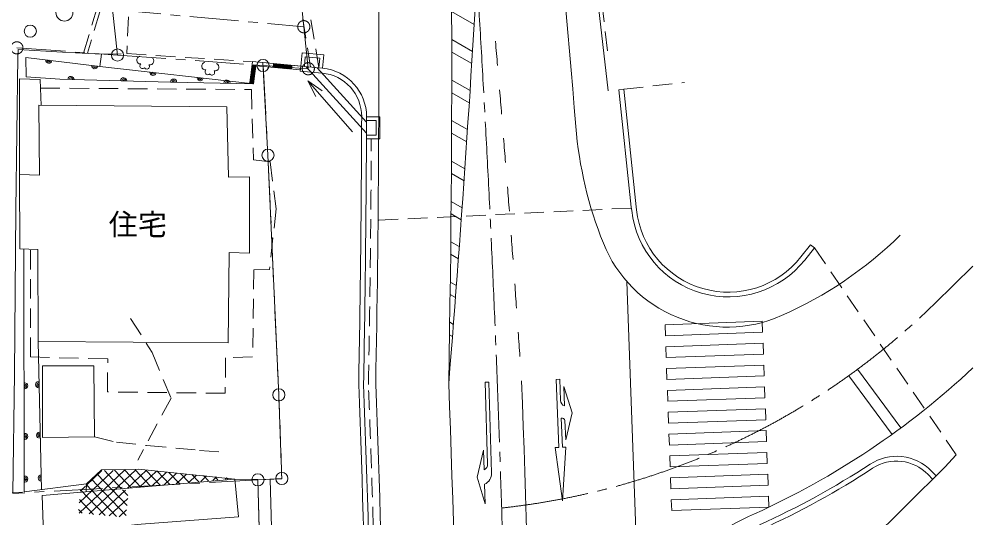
# Model space of a CAD drawing. Units: millimetres at full size, sheet at 1:400; details may follow other scales. Extents: x -117226 to 115574, y -80033 to 82367.
# Drawn here: x 54972 to 94204, y -10122 to 10407 of the extents above; entities that cross this region are included whole.
import ezdxf
from ezdxf.enums import TextEntityAlignment as Align

# ---------------------------------------------------------------- set-up
doc = ezdxf.new("R2010")
doc.units = ezdxf.units.MM
doc.header["$LTSCALE"] = 400
for name, pattern in [('CHAIN1', [8, 5, -1, 1, -1]), ('CHAIN2', [12, 9, -1, 1, -1]), ('DASHED2', [3, 2, -1])]:
    doc.linetypes.add(name, pattern=pattern)
for name, color, linetype, lineweight in [('0-0_通芯', 7, 'CHAIN1', 9), ('1-9_文字', 3, 'Continuous', 9), ('D-2_中線', 4, 'Continuous', 5), ('D-5_家具', 4, 'Continuous', 5), ('D-6_設備', 4, 'Continuous', 5), ('D-7_見掛り', 4, 'Continuous', 5), ('D-A_Layer218', 4, 'CHAIN2', 5), ('E-1_太線', 4, 'Continuous', 5)]:
    doc.layers.add(name, color=color, linetype=linetype, lineweight=lineweight)
doc.styles.add('ＭＳ ゴシック', font='')
doc.styles.get('ＭＳ ゴシック').set_extended_font_data('MS Gothic')

msp = doc.modelspace()

# ---------------------------------------------------------------- linework, layer by layer
at = {"layer": '0-0_通芯'}
for p, q in [((58814.5, 10795.7), (66683.1, 10092.3)), ((66867.3, 8362.7), (65005.8, 8496.3)), ((64797.2, -8551.2), (54710.8, -9112.4))]:
    msp.add_line(p, q, dxfattribs=at)
at = {"layer": '0-0_通芯', "color": 3, "lineweight": 13}
for points in [[(59019.7, 8925.5), (58814.5, 10795.7), (58586.3, 12875.6)], [(59019.5, 8925.6), (65005.8, 8496.3), (65208.9, 4804), (65653.9, -5057.3), (65775.9, -8496.8), (64797.2, -8551.2), (65073.8, -20269.3)]]:
    msp.add_lwpolyline(points, dxfattribs=at)
at = {"layer": '0-0_通芯'}
for points in [[(66867.6, 8362.7), (66683.1, 10092.3), (66391.1, 12829.6), (58586.3, 12875.6)], [(54882.8, 9222.3), (59019.5, 8925.6), (65005.8, 8496.3)]]:
    msp.add_lwpolyline(points, dxfattribs=at)
for centre in [(66683.1, 10092.3), (54882.8, 9222.3), (66867.3, 8362.7)]:
    msp.add_circle(centre, 250, dxfattribs=at)
at = {"layer": '0-0_通芯', "color": 3, "linetype": 'Continuous', "lineweight": 13}
for centre in [(59019.5, 8925.6), (65005.8, 8496.3), (65208.9, 4804), (65653.9, -5057.3), (64797.2, -8551.2), (65775.9, -8496.8)]:
    msp.add_circle(centre, 250, dxfattribs=at)
at = {"layer": 'D-2_中線'}
for p, q in [((64999.1, 8616.6), (67453.3, 8382.6)), ((66557.3, 8468), (66538.3, 8269)), ((66538.3, 8268.9), (67434.3, 8183.5)), ((79643.7, 7499.4), (80153.8, 2661.7)), ((80168.6, 2528.5), (80154, 2660.6)), ((80367.4, 2550.6), (80352.7, 2682.7)), ((87127.2, 616.1), (87525.5, 1120.8)), ((87284.2, 492.2), (87682.5, 996.9)), ((87682.5, 996.9), (87525.5, 1120.8)), ((93046.4, -8035), (93510.8, -7520.4)), ((92500.8, -8191), (92687.8, -8383.4)), ((64797.2, -8551.2), (65776.7, -8519)), ((92357.4, -8330.4), (92544.3, -8522.8))]:
    msp.add_line(p, q, dxfattribs=at)
at = {"layer": 'D-2_中線', "linetype": 'DASHED2'}
for p, q in [((79842.6, 7520.4), (82342.3, 7797.5)), ((80157.2, 2629.5), (69736.4, 2128.3)), ((87682.5, 996.9), (93510.8, -7520.4))]:
    msp.add_line(p, q, dxfattribs=at)
at = {"layer": 'D-2_中線'}
for points in [[(65643.1, -4774.7), (65208.9, 4804), (64999.1, 8616.6)], [(79643.5, 7500.7), (79842.6, 7520.4), (80352.7, 2682.7)], [(93042.4, -8030.9), (88315.2, -12729.4), (87078.8, -15523.4), (86736.9, -18919.7)]]:
    msp.add_lwpolyline(points, dxfattribs=at)
for centre, radius, start, end in [((-623016.2, -51190.4), 703215.2, 4.66389, 6.68879), ((-625098.8, 8657.5), 697865.9, 358.9121, 1.78624), ((-619703.3, 51966.1), 694650.9, 355.32981, 357.00536), ((-625098.8, 8657.5), 694865.9, 358.90502, 0.49817), ((-623016.2, -51190.4), 700215.2, 4.88967, 4.97159), ((67263.4, 6391.6), 2000, 359.81249, 84.55229), ((67263.4, 6391.6), 1800, 359.81249, 84.55229), ((-623016.2, -51190.4), 700215.2, 4.72584, 4.80775), ((-625098.8, 8657.5), 694165.9, 358.90336, 359.81249), ((-625098.8, 8657.5), 694365.9, 358.90383, 359.81249), ((94315.9, 7329.9), 16500, 184.66389, 201.87435), ((-623016.2, -51190.4), 700215.2, 4.56204, 4.64394), ((-623016.2, -51190.4), 700215.2, 4.39826, 4.48015), ((84144.2, 2970.1), 4000, 186.33787, 321.72177), ((84144.2, 2970.1), 3800, 186.33787, 321.72177), ((-623016.2, -51190.4), 700215.2, 4.2345, 4.31638), ((84107.9, 3231.6), 5500, 201.87435, 293.86482), ((79657.5, 13291.2), 16500, 293.86482, 314.46497), ((-623016.2, -51190.4), 700215.2, 4.07075, 4.15262), ((-623016.2, -51190.4), 700215.2, 3.90701, 3.98888), ((71621, 20115.9), 33000, 294.33662, 313.18331), ((-624848.3, -31280.6), 694300, 0.14976, 2.19999), ((-624848.3, -31280.6), 694500, 0.14976, 2.19952), ((-624848.3, -31280.6), 695000, 0.14976, 2.19833), ((-624848.3, -31280.6), 698000, 359.69878, 2.19125), ((-624848.3, -31280.6), 701000, 359.73572, 2.19125), ((-624848.3, -31280.6), 691000, 1.88767, 2.19833), ((91066.4, -9584.7), 2000, 44.17365, 123.21328), ((91066.4, -9584.7), 1800, 44.17365, 123.21328), ((71621, 20115.9), 33500, 294.33662, 303.21328), ((71621, 20115.9), 33700, 294.33662, 303.21328), ((92019.8, -24985.5), 16500, 114.33662, 129.6671)]:
    msp.add_arc(centre, radius, start, end, dxfattribs=at)
at = {"layer": 'D-5_家具'}
msp.add_line((65468.2, -14934), (65296.9, -8534.8), dxfattribs=at)
msp.add_lwpolyline([(65107, -21944.7), (64968.3, -14947.4), (64797.2, -8551.2)], dxfattribs=at)
at = {"layer": 'D-6_設備'}
for p, q in [((66783.7, 8446.4), (69260.7, 5712.6)), ((67226.8, 8404.2), (69262.5, 6157.5)), ((66842.4, 7863.9), (67176.2, 7219))]:
    msp.add_line(p, q, dxfattribs=at)
for points in [[(67453.3, 8382.6), (67505.5, 8930.1), (66609.5, 9015.5), (66557.3, 8468)], [(68688.8, 5760.3), (66842.4, 7863.9), (67438.5, 7449.3)], [(69259.8, 5485.1), (69809.8, 5482.9), (69813.4, 6382.9), (69263.4, 6385)]]:
    msp.add_lwpolyline(points, dxfattribs=at)
for points in [[(66706.6, 8453.8), (67303.9, 8396.8), (67341.9, 8795), (66744.6, 8852)], [(69262.8, 6235), (69260.4, 5635.1), (69660.4, 5633.5), (69662.8, 6233.5)]]:
    msp.add_lwpolyline(points, close=True, dxfattribs=at)
at = {"layer": 'D-6_設備', "linetype": 'DASHED2'}
for centre, radius, start, end in [((-625098.8, 8657.5), 694565.9, 358.90431, 359.73823), ((-624848.3, -31280.6), 694700, 0.23225, 2.19904)]:
    msp.add_arc(centre, radius, start, end, dxfattribs=at)
at = {"layer": 'D-7_見掛り'}
for p, q in [((72763.9, 10714.7), (73690, 10187.5)), ((72766.4, 9562.6), (73622.1, 9075.5)), ((72766.8, 9044.6), (73591, 8575.4)), ((72766.5, 7894.1), (73520.6, 7464.8)), ((72765.8, 7376.7), (73488.3, 6965.3)), ((72762.7, 6227.7), (73415.5, 5856.2)), ((72760.7, 5711.1), (73382.1, 5357.4)), ((72754.9, 4563.7), (73306.7, 4249.6)), ((72751.7, 4047.7), (73272.2, 3751.4)), ((72743.2, 2901.9), (73194.4, 2645.1)), ((72738.8, 2386.6), (73158.8, 2147.5)), ((72727.6, 1242.3), (73078.4, 1042.6)), ((72721.9, 727.7), (73041.7, 545.7)), ((72708, -415), (72958.9, -557.9)), ((79975.9, -410.9), (80444.5, -13433.5)), ((72701.1, -928.9), (72921.1, -1054.1)), ((72684.5, -2070.1), (72835.9, -2156.3)), ((85537.8, -2031.5), (81540.4, -2175.3)), ((81556.5, -2625), (81540.4, -2175.3)), ((85554, -2481.2), (85537.8, -2031.5)), ((72676.4, -2583.3), (72797, -2651.9)), ((85554, -2481.2), (81556.5, -2625)), ((85570.1, -2930.9), (81572.7, -3074.8)), ((81588.9, -3524.5), (81572.7, -3074.8)), ((85586.3, -3380.6), (85570.1, -2930.9)), ((85586.3, -3380.6), (81588.9, -3524.5)), ((85602.5, -3830.3), (81605.1, -3974.2)), ((85618.7, -4280), (85602.5, -3830.3)), ((81621.3, -4423.9), (81605.1, -3974.2)), ((85618.7, -4280), (81621.3, -4423.9)), ((90881.4, -6684.1), (89095.5, -4269.3)), ((91243.2, -6416.5), (89459.4, -4004.5)), ((74140.2, -4535), (74290.1, -4530.4)), ((74243.7, -7904.3), (74140.2, -4535)), ((74405, -8270.4), (74290.1, -4530.4)), ((77213, -4417.4), (77063.1, -4423)), ((77166.7, -7221.1), (77063.1, -4423)), ((77245.2, -5287.7), (77213, -4417.4)), ((77714.5, -5799.8), (77374, -4711.7)), ((77403.6, -5511.1), (77374, -4711.7)), ((85634.9, -4729.7), (81637.5, -4873.6)), ((81653.6, -5323.3), (81637.5, -4873.6)), ((85651.1, -5179.5), (85634.9, -4729.7)), ((85651.1, -5179.5), (81653.6, -5323.3)), ((77714.5, -5799.8), (77455.4, -6910.2)), ((85667.2, -5629.2), (81669.8, -5773)), ((81686, -6222.7), (81669.8, -5773)), ((85683.4, -6078.9), (85667.2, -5629.2)), ((77316.6, -7215.5), (77272.2, -6015.2)), ((77455.4, -6910.2), (77425.8, -6110.7)), ((85683.4, -6078.9), (81686, -6222.7)), ((85699.6, -6528.6), (81702.2, -6672.4)), ((85715.8, -6978.3), (85699.6, -6528.6)), ((81718.4, -7122.1), (81702.2, -6672.4)), ((85715.8, -6978.3), (81718.4, -7122.1)), ((73810.2, -8447), (74076.3, -7338.3)), ((74100.8, -8137.9), (74076.3, -7338.3)), ((77166.7, -7221.1), (77016.8, -7226.6)), ((77323.2, -9416.8), (77016.8, -7226.6)), ((77466.5, -7210), (77316.6, -7215.5)), ((77323.2, -9416.8), (77466.5, -7210)), ((85732, -7428), (81734.6, -7571.8)), ((85748.1, -7877.7), (85732, -7428)), ((81750.7, -8021.6), (81734.6, -7571.8)), ((85748.1, -7877.7), (81750.7, -8021.6)), ((85764.3, -8327.4), (81766.9, -8471.3)), ((81783.1, -8921), (81766.9, -8471.3)), ((85780.5, -8777.1), (85764.3, -8327.4)), ((85780.5, -8777.1), (81783.1, -8921)), ((85796.7, -9226.8), (81799.3, -9370.7)), ((81815.5, -9820.4), (81799.3, -9370.7)), ((85812.9, -9676.5), (85796.7, -9226.8)), ((85812.9, -9676.5), (81815.5, -9820.4))]:
    msp.add_line(p, q, dxfattribs=at)
msp.add_lwpolyline([(73810.2, -8447), (74143.8, -9537.3), (74119.2, -8737.6)], dxfattribs=at)
for centre, radius, start, end in [((77495, -5278.5), 250, 182.12214, 248.544), ((77288.4, -6160.4), 146.1, 19.8728, 96.36624), ((73993.8, -7912), 250, 295.33787, 1.75973), ((73905.3, -8285.7), 500, 295.3379, 1.75973)]:
    msp.add_arc(centre, radius, start, end, dxfattribs=at)
at = {"layer": 'D-A_Layer218'}
msp.add_line((92635.1, -1294.5), (94204.1, 245.4), dxfattribs=at)
for centre, radius, start, end in [((-624848.3, -31280.6), 700000, 358.05826, 5.95642), ((71621, 20115.9), 30000, 276.11982, 314.46478)]:
    msp.add_arc(centre, radius, start, end, dxfattribs=at)
at = {"layer": 'E-1_太線'}
for p, q in [((79197.6, 7447.8), (78037.1, 17756.4)), ((64460.2, 7753.4), (64577, 8653.9)), ((64577, 8653.9), (66557.7, 8472.3)), ((64682.6, 8280.4), (64511.7, 8154.7)), ((64690.6, 8332.8), (64519.7, 8207.1)), ((64698.6, 8385.3), (64527.7, 8259.6)), ((64653.6, 8090.4), (64527.9, 8261.3)), ((64706.5, 8437.7), (64535.7, 8312)), ((64661.6, 8142.9), (64535.9, 8313.7)), ((64708.7, 8485.8), (64543.6, 8364.4)), ((64669.6, 8195.3), (64543.9, 8366.2)), ((64656.2, 8493.8), (64551.6, 8416.9)), ((64677.6, 8247.7), (64551.9, 8418.6)), ((64603.8, 8501.8), (64559.6, 8469.3)), ((64685.6, 8300.1), (64559.9, 8471)), ((64713.7, 8485), (64565.5, 8507.6)), ((64693.6, 8352.6), (64581.3, 8505.2)), ((64608.8, 7739.5), (64711.6, 8475.7)), ((64701.6, 8405), (64633.7, 8497.2)), ((64709.5, 8457.4), (64686.1, 8489.2)), ((64711.6, 8475.7), (66543.2, 8319.7)), ((65438.7, 8569.1), (65424.8, 8419.8)), ((65437.4, 8418.6), (65426, 8432.4)), ((65426.7, 8440.1), (65567.7, 8557.1)), ((65490.2, 8413.7), (65430.9, 8485.2)), ((65431.6, 8492.9), (65514.9, 8562)), ((65543, 8408.8), (65435.8, 8538)), ((65436.5, 8545.7), (65462.1, 8566.9)), ((65457.3, 8416.7), (65620.6, 8552.2)), ((65595.8, 8403.8), (65460.4, 8567.1)), ((65510.1, 8411.8), (65673.4, 8547.3)), ((65648.6, 8398.9), (65513.2, 8562.2)), ((65562.9, 8406.9), (65726.2, 8542.4)), ((65701.4, 8394), (65566, 8557.3)), ((65615.7, 8402), (65779, 8537.4)), ((65754.3, 8389.1), (65618.8, 8552.3)), ((65668.5, 8397.1), (65831.8, 8532.5)), ((65807.1, 8384.2), (65671.6, 8547.4)), ((65721.3, 8392.2), (65884.6, 8527.6)), ((65859.9, 8379.3), (65724.4, 8542.5)), ((65774.1, 8387.2), (65937.4, 8522.7)), ((65912.7, 8374.3), (65777.2, 8537.6)), ((65826.9, 8382.3), (65990.2, 8517.8)), ((65965.5, 8369.4), (65830, 8532.7)), ((65879.7, 8377.4), (66043, 8512.9)), ((66018.3, 8364.5), (65882.8, 8527.8)), ((65932.5, 8372.5), (66095.8, 8507.9)), ((66071.1, 8359.6), (65935.6, 8522.8)), ((65985.3, 8367.6), (66148.6, 8503)), ((66123.9, 8354.7), (65988.4, 8517.9)), ((66038.1, 8362.7), (66184, 8483.7)), ((66172, 8355.4), (66041.2, 8513)), ((66090.9, 8357.7), (66179.1, 8430.8)), ((66177, 8408.2), (66094, 8508.1)), ((66143.8, 8352.8), (66174.2, 8378)), ((66181.9, 8461), (66146.9, 8503.2)), ((66171.6, 8350.2), (66185.5, 8499.6)), ((64626.7, 7913.4), (64455.8, 7787.7)), ((64634.7, 7965.8), (64463.8, 7840.1)), ((64642.6, 8018.3), (64471.8, 7892.6)), ((64580.6, 7746.7), (64472, 7894.3)), ((64650.6, 8070.7), (64479.8, 7945)), ((64605.7, 7775.9), (64480, 7946.7)), ((64618.7, 7861), (64483.4, 7761.5)), ((64658.6, 8123.1), (64487.7, 7997.4)), ((64613.7, 7828.3), (64488, 7999.2)), ((64666.6, 8175.6), (64495.7, 8049.9)), ((64621.7, 7880.7), (64496, 8051.6)), ((64674.6, 8228), (64503.7, 8102.3)), ((64629.7, 7933.1), (64504, 8104)), ((64637.7, 7985.6), (64512, 8156.4)), ((64645.7, 8038), (64520, 8208.9)), ((64391.2, 7774.4), (64539.5, 7751.8)), ((64475.8, 7762.6), (64456.1, 7789.4)), ((64528.2, 7754.6), (64464, 7841.9)), ((64610.7, 7808.6), (64535.8, 7753.5)), ((64602.7, 7756.1), (64588.3, 7745.5)), ((55755.3, -2860.3), (55898.9, -8968.4)), ((58052.1, -3868.2), (58068.1, -6781.9)), ((58068.1, -6781.9), (55938.5, -6811)), ((57438.3, -9495.2), (58842.3, -8164.1)), ((57445.3, -9919.2), (59308, -8153.2)), ((57732, -8786.1), (58376.7, -8174.9)), ((57857.4, -9959.1), (59773.6, -8142.4)), ((59189.6, -8921.9), (58479.1, -8172.5)), ((59585.9, -8885.7), (58900.4, -8162.7)), ((59982.2, -8849.5), (59321.8, -8152.9)), ((59428.6, -8900.1), (60212.5, -8156.9)), ((60378.6, -8813.4), (59743.1, -8143.1)), ((59931.2, -8854.2), (60624.8, -8196.6)), ((60774.9, -8777.2), (60184.2, -8154.2)), ((60433.8, -8808.3), (61037.1, -8236.3)), ((61171.2, -8741), (60658.1, -8199.8)), ((59371.6, -10022.2), (57941.2, -8513.6)), ((59411.4, -9610.1), (58186.7, -8318.3)), ((60936.4, -8762.5), (61449.5, -8276)), ((61567.6, -8704.9), (61132, -8245.4)), ((61438.9, -8716.6), (61861.8, -8315.7)), ((61963.9, -8668.7), (61605.9, -8291)), ((61941.5, -8670.7), (62274.1, -8355.4)), ((62360.2, -8632.5), (62079.8, -8336.7)), ((62444.1, -8624.9), (62686.4, -8395.1)), ((62756.6, -8596.3), (62553.6, -8382.3)), ((62946.6, -8579), (63098.8, -8434.8)), ((63152.9, -8560.2), (63027.5, -8427.9)), ((63449.2, -8533.1), (63511.1, -8474.5)), ((63549.2, -8524), (63501.4, -8473.5)), ((63847.9, -8532.5), (64000.4, -10077.2)), ((64796.7, -8533.8), (63847.9, -8532.5)), ((57484.2, -9021.1), (57702.7, -8813.9)), ((58510.4, -10022.3), (57491.3, -8947.5)), ((58984.5, -10068.1), (57727.8, -8742.7)), ((57743, -8716.6), (57732.3, -9028.6)), ((58269.6, -9999), (59351.3, -8973.4)), ((59451.3, -9197.9), (59227, -8961.4)), ((58036.2, -9976.4), (57451.4, -9359.6)), ((58681.7, -10038.9), (59439.5, -9320.4)), ((57562.1, -9930.5), (57411.6, -9771.8)), ((59093.9, -10078.7), (59393.6, -9794.6))]:
    msp.add_line(p, q, dxfattribs=at)
at = {"layer": 'E-1_太線', "linetype": 'DASHED2'}
for p, q in [((57624.1, 9002.5), (58816.1, 12966.3)), ((58988.9, 12997.7), (57781.4, 8999.1)), ((59585.6, 12902.3), (59404.3, 8984)), ((66962.8, 8430.5), (66330.1, 12383.7)), ((67303.1, 8396.9), (66643.4, 12364.9)), ((35280.1, -9830.8), (55106.9, -9054.8))]:
    msp.add_line(p, q, dxfattribs=at)
for points in [[(79177.5, 9100.7), (78248.4, 16840.2), (77276.4, 25773.8), (76160.5, 36078.2), (75224.9, 45450.6), (74405.1, 54664.6), (74069.2, 58866), (73699.6, 62566), (73351.8, 65705.1), (73191.5, 67814.9), (72703.6, 72165), (72807.3, 72904.2), (73208.4, 73399.8), (73785.2, 73969.8), (74325.9, 74329.3), (75165.1, 74466.7), (75616, 74456.8)], [(58366.1, 8966.4), (59404.3, 8984), (64525.2, 8654.2)], [(55848.7, 7567.1), (64525.1, 7505.4), (64613.1, 4614.8), (65301.7, 4526.5), (65545.9, 2599.6), (65267.9, 97.7), (64630.4, 90), (64578.7, -3496.6), (63462.9, -3537.7), (63450.7, -4990.5), (58609.3, -4935.1), (58619.2, -3577.3), (55440.6, -3497.2), (55445.1, 939.6)], [(59559.7, -1916), (60444.7, -3312.8), (61221.8, -5192.3), (59855.5, -7739.6)], [(58068.1, -6781.9), (58977.1, -7002.7), (60219.6, -7141.4), (62394.2, -7340.5), (63450.2, -7423.3)]]:
    msp.add_lwpolyline(points, dxfattribs=at)
at = {"layer": 'E-1_太線'}
for points in [[(54721.7, -9102.4), (54790.2, -4193.6), (54841, 2558.2), (54927.2, 8872.7), (54938, 9157.9), (56760.5, 9043.7), (58366.1, 8966.4), (58297.9, 8452.7), (55252.2, 8823.2), (55269.5, 8032.1), (56650.7, 7934.1), (61203.1, 7815.4), (64608.8, 7739.5), (58297.9, 8452.7)], [(55882.1, 6851.5), (55840.5, 7923.6), (54983.3, 7947.6), (54984.6, 4010.1)], [(55167.4, 941), (55186.7, -9052.9), (57743, -8716.6), (58355.7, -8141), (59883.3, -8119.7), (63847.9, -8532.5)], [(55938.5, -6811), (55933.7, -3866.9), (58052.1, -3868.2)], [(63847.9, -8532.5), (55917.2, -9192.4), (55982.1, -10784.1), (59991.4, -10376.9), (64000.4, -10077.2)]]:
    msp.add_lwpolyline(points, dxfattribs=at)
msp.add_lwpolyline([(55788.7, 6863.6), (63514.7, 6793.4), (63582.9, 3904.4), (64453.5, 3919.3), (64445.5, 774.8), (63609.8, 806.9), (63575.3, -2912.7), (55755.3, -2860.3), (55746.9, 918.4), (55003.2, 948.6), (54984.6, 4010.1), (55815.1, 3980)], close=True, dxfattribs=at)
for centre, radius in [((56837.2, 10673.1), 350), ((55433.1, 9905.4), 250)]:
    msp.add_circle(centre, radius, dxfattribs=at)
for centre, radius, start, end in [((56197.2, 8715.6), 125, 173.16056, 353.16056), ((56197.2, 8715.6), 75, 173.16056, 353.16056), ((56197.2, 8715.6), 25, 173.16056, 353.16056), ((59965, 8720.4), 157.5, 100.43099, 274.43681), ((60357.8, 8681.6), 157.5, 254.2695, 68.27532), ((58080.4, 8489.7), 125, 173.16056, 353.16056), ((58080.4, 8489.7), 75, 173.16056, 353.16056), ((58080.4, 8489.7), 25, 173.16056, 353.16056), ((60053.2, 8480.4), 112.5, 132.50279, 314.14571), ((60224.3, 8463.5), 112.5, 214.5606, 36.20353), ((62643.8, 8469.1), 157.5, 100.43099, 274.43681), ((62732, 8229.1), 112.5, 132.50279, 314.14571), ((62903.1, 8212.2), 112.5, 214.5606, 36.20353), ((63036.6, 8430.3), 157.5, 254.2695, 68.27532), ((57108.2, 7922.1), 125, 358.50609, 178.50609), ((57108.2, 7922.1), 75, 358.50609, 178.50609), ((57108.2, 7922.1), 25, 358.50609, 178.50609), ((59276.8, 7865.6), 125, 358.50609, 178.50609), ((59276.8, 7865.6), 75, 358.50609, 178.50609), ((59276.8, 7865.6), 25, 358.50609, 178.50609), ((60477, 8215.4), 125, 173.48907, 353.48907), ((60477, 8215.4), 75, 173.48907, 353.48907), ((60477, 8215.4), 25, 173.48907, 353.48907), ((61328.1, 7813), 125, 358.90862, 178.90862), ((61328.1, 7813), 75, 358.90862, 178.90862), ((62420.4, 7993.6), 125, 173.48907, 353.48907), ((62420.4, 7993.6), 75, 173.48907, 353.48907), ((62420.4, 7993.6), 25, 173.48907, 353.48907), ((63523.9, 7771.1), 125, 358.90862, 178.90862), ((61328.1, 7813), 25, 358.90862, 178.90862), ((63523.9, 7771.1), 75, 358.90862, 178.90862), ((63523.9, 7771.1), 25, 358.90862, 178.90862), ((55205.4, -4686), 125, 270.88291, 90.88291), ((55205.4, -4686), 75, 270.88291, 90.88291), ((55205.4, -4686), 25, 270.88291, 90.88291), ((55771.5, -4641.8), 125, 90.88291, 270.88291), ((55771.5, -4641.8), 75, 90.88291, 270.88291), ((55771.5, -4641.8), 25, 90.88291, 270.88291), ((55207.5, -6767.1), 125, 270.88291, 90.88291), ((55813.8, -6715.5), 125, 90.88291, 270.88291), ((55813.8, -6715.5), 75, 90.88291, 270.88291), ((55207.5, -6767.1), 75, 270.88291, 90.88291), ((55207.5, -6767.1), 25, 270.88291, 90.88291), ((55813.8, -6715.5), 25, 90.88291, 270.88291), ((55209.3, -8521.3), 125, 270.88291, 90.88291), ((55209.3, -8521.3), 75, 270.88291, 90.88291), ((55209.3, -8521.3), 25, 270.88291, 90.88291), ((55887.4, -8472.5), 125, 90.88291, 270.88291), ((55887.4, -8472.5), 75, 90.88291, 270.88291), ((55887.4, -8472.5), 25, 90.88291, 270.88291)]:
    msp.add_arc(centre, radius, start, end, dxfattribs=at)

# ---------------------------------------------------------------- texts
at = {"layer": '1-9_文字', "style": 'ＭＳ ゴシック'}
msp.add_text('住宅', height=879.8, dxfattribs=at).set_placement((58656.5, 1253.8), align=Align.BOTTOM_LEFT)

doc.saveas('drawing.dxf')
